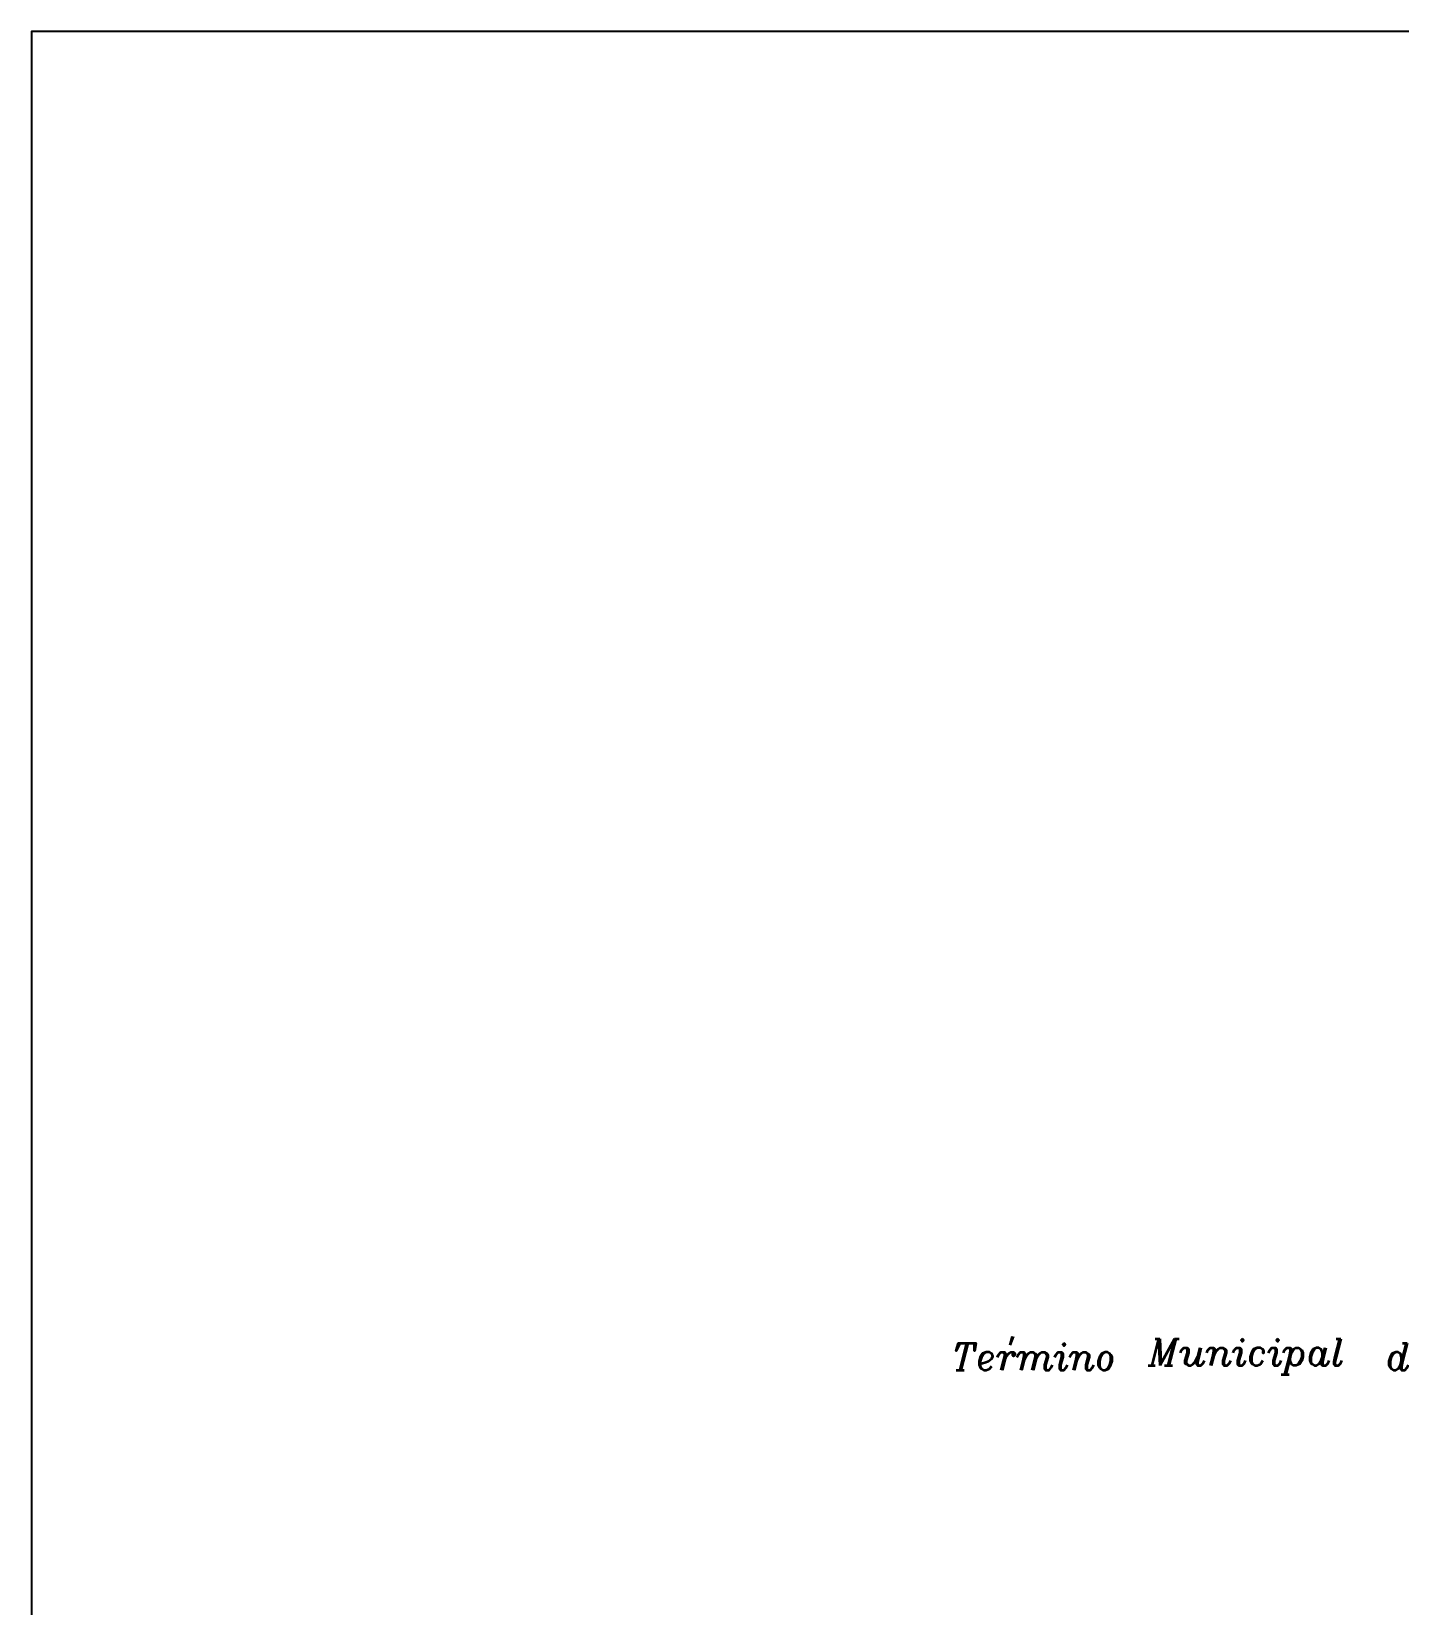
# Model space of a CAD drawing. Extents: x 743000 to 743800, y 4405200 to 4405700.
# Drawn here: x 743000 to 743179, y 4405494 to 4405700 of the extents above; entities that cross this region are included whole.
import ezdxf
from ezdxf.enums import TextEntityAlignment as Align

# ---------------------------------------------------------------- set-up
doc = ezdxf.new("R2010")
doc.units = 0
doc.header["$MEASUREMENT"] = 0
doc.layers.add('2', color=7, linetype='CONTINUOUS')
doc.layers.add('50', color=7, linetype='CONTINUOUS')
doc.styles.add('ITALICC', font='italicc', dxfattribs={"height": 0.2})

msp = doc.modelspace()

# ---------------------------------------------------------------- linework, layer by layer
at = {"layer": '2', "color": 7, "linetype": 'Continuous'}
msp.add_3dface([(743800, 4405200), (743800, 4405700), (743000, 4405700), (743000, 4405200)], dxfattribs=at)

# ---------------------------------------------------------------- texts
at = {"layer": '50', "color": 7, "linetype": 'Continuous', "style": 'ITALICC'}
for s, p in [('Termino', (743131.25, 4405526.47)), ("'", (743128.05, 4405527.38)), ('Municipal', (743159.1, 4405526.47)), ('de', (743180.26, 4405526.47))]:
    msp.add_text(s, height=3.5, dxfattribs=at).set_placement(p, align=Align.MIDDLE)

doc.saveas('drawing.dxf')
